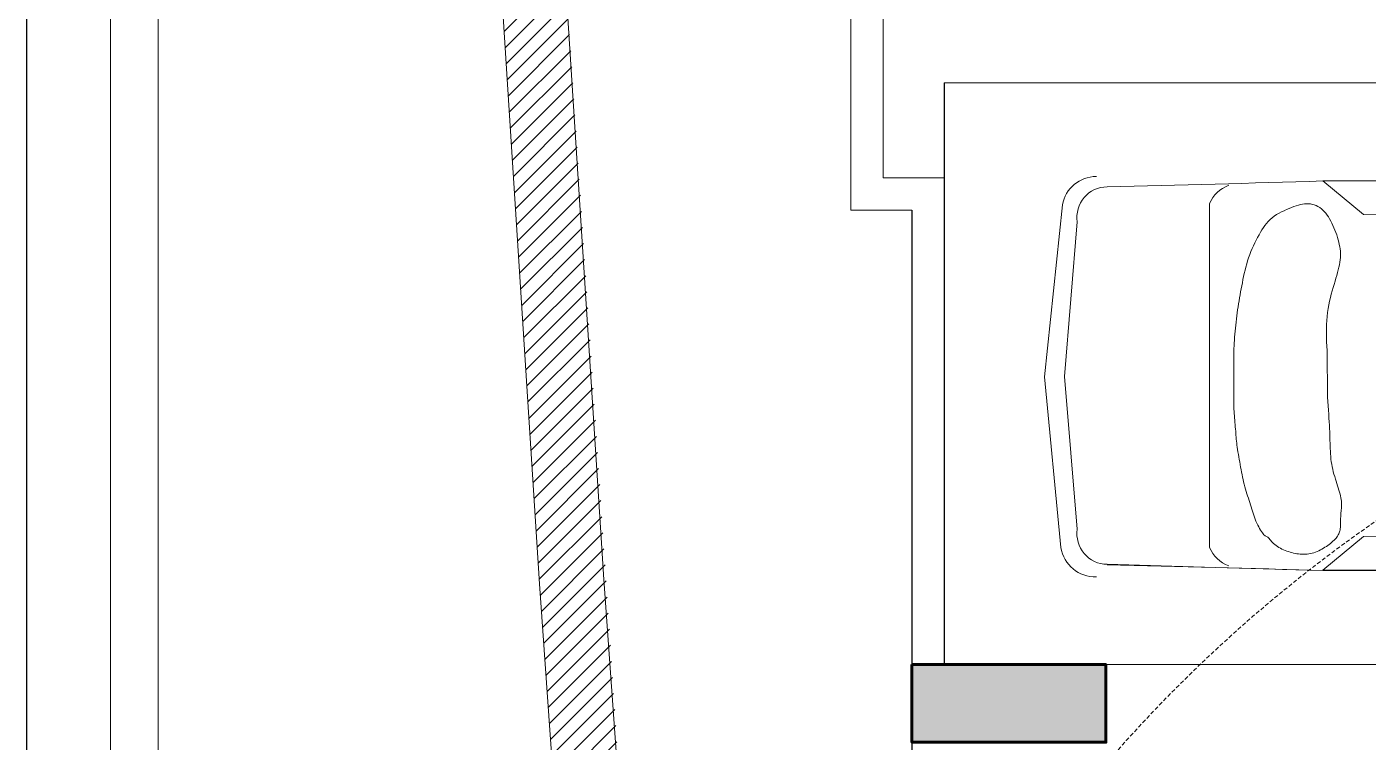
# Model space of a CAD drawing. Header units: inches. Extents: x 109699 to 44449955, y -10987 to 15824140.
# Drawn here: x 190738.4 to 190945.8, y -3720 to -3609.3 of the extents above; entities that cross this region are included whole.
import ezdxf

# ---------------------------------------------------------------- set-up
doc = ezdxf.new("R2010")
doc.units = ezdxf.units.IN
doc.header["$LTSCALE"] = 5
doc.header["$MEASUREMENT"] = 0
doc.linetypes.add('DASHDOT', pattern=[1, 0.5, -0.25, 0, -0.25])
doc.linetypes.add('DASHED2', pattern=[0.375, 0.25, -0.125])
for name, color, linetype, lineweight in [('@NORMAL', 7, 'Continuous', 5), ('car-plan', 179, 'Continuous', 13), ('cloumn', 253, 'Continuous', 60), ('E-Con-Point', 5, 'DASHED2', 13), ('Ground foor outer wall', 7, 'Continuous', 25), ('ha', 252, 'Continuous', 5), ('HATCH2', 253, 'Continuous', 15), ('Low height wall', 7, 'Continuous', 9), ('SB', 1, 'DASHDOT', 20), ('WALL-1', 8, 'Continuous', 9)]:
    doc.layers.add(name, color=color, linetype=linetype, lineweight=lineweight)

# ---------------------------------------------------------------- blocks, each defined once
blk = doc.blocks.new('zxczxczxcz')
at = {"layer": '@NORMAL'}
for points in [[(177327.5446916085, -15450.10043627545), (175295.1813820154, -15450.10043627545), (175295.1813820154, -14276.83252409846), (177327.5446916085, -14276.83252409846)], [(177319.9075666944, -15442.46331136129), (175302.8185069296, -15442.46331136129), (175302.8185069296, -14284.46964901264), (177319.9075666944, -14284.46964901264)]]:
    blk.add_lwpolyline(points, close=True, dxfattribs=at)
at = {"layer": 'WALL-1', "lineweight": 30}
blk.add_lwpolyline([(177340.9096602083, -15463.46540487523), (175281.8164134157, -15463.46540487523), (175281.8164134157, -14263.46755549865), (177340.9096602083, -14263.46755549865)], close=True, dxfattribs=at)
blk = doc.blocks.new('gs')
at = {"layer": 'car-plan'}
for p, q in [((26267.590474709, 9819.376646062476), (26273.88895731447, 9814.16245217622)), ((26294.14201680706, 9819.603446928479), (26294.06655255058, 9814.042228147591)), ((26294.91421058483, 9819.60769889965), (26294.83864122938, 9814.03873501681)), ((26311.78943026054, 9813.962045221306), (26324.328722481, 9819.547027678884)), ((26337.65923929898, 9819.376646062476), (26314.66183826685, 9813.610017585495)), ((26224.52549990334, 9789.080123154796), (26227.30703482688, 9815.693857425773)), ((26262.36793384382, 9815.109017661976), (26262.74604937236, 9815.25903288168)), ((26262.74604937236, 9815.25903288168), (26263.10998032505, 9815.396591025055)), ((26263.10998032505, 9815.396591025055), (26263.46024706632, 9815.520047884522)), ((26263.46024706632, 9815.520047884522), (26263.79853635409, 9815.627305613903)), ((26263.79853635409, 9815.627305613903), (26264.12653494623, 9815.716266367002)), ((26264.12653494623, 9815.716266367002), (26264.44592960068, 9815.78483229762)), ((26264.44592960068, 9815.78483229762), (26264.75840707531, 9815.83090555959)), ((26264.75840707531, 9815.83090555959), (26265.06565412803, 9815.852388306696)), ((26265.06565412803, 9815.852388306696), (26265.36935751676, 9815.847182692756)), ((26265.36935751676, 9815.847182692756), (26265.67066612645, 9815.813687615911)), ((26265.67066612645, 9815.813687615911), (26265.9685773504, 9815.752288951713)), ((26265.9685773504, 9815.752288951713), (26266.26155070901, 9815.66386932)), ((26266.26155070901, 9815.66386932), (26266.54804572262, 9815.549311340648)), ((26266.54804572262, 9815.549311340648), (26266.82652191161, 9815.409497633518)), ((26266.82652191161, 9815.409497633518), (26267.09543879637, 9815.24531081847)), ((26267.09543879637, 9815.24531081847), (26267.35325589727, 9815.057633515382)), ((26377.73098201799, 9816.365593759743), (26375.25215466297, 9816.365593759743)), ((26380.18697026602, 9807.669296838212), (26380.18465004231, 9816.241937109808)), ((26258.87149793419, 9812.814441102208), (26259.138802371, 9813.116669562136)), ((26259.138802371, 9813.116669562136), (26259.42630299871, 9813.402006525008)), ((26259.42630299871, 9813.402006525008), (26259.73747264892, 9813.67040007811)), ((26259.73747264892, 9813.67040007811), (26260.07432008078, 9813.921910958466)), ((26260.07432008078, 9813.921910958466), (26260.4329977638, 9814.157050501934)), ((26260.4329977638, 9814.157050501934), (26260.80819409504, 9814.376442694127)), ((26260.80819409504, 9814.376442694127), (26261.19459747159, 9814.580711520633)), ((26261.19459747159, 9814.580711520633), (26261.58689629052, 9814.77048096704)), ((26261.58689629052, 9814.77048096704), (26261.97977894891, 9814.94637501896)), ((26261.97977894891, 9814.94637501896), (26262.36793384382, 9815.109017661976)), ((26267.35325589727, 9815.057633515382), (26267.59843273467, 9814.847348344098)), ((26267.59843273467, 9814.847348344098), (26267.82986393782, 9814.615407591322)), ((26267.82986393782, 9814.615407591322), (26268.04818457142, 9814.363042210942)), ((26268.04818457142, 9814.363042210942), (26268.25446480906, 9814.091552823716)), ((26268.25446480906, 9814.091552823716), (26268.44977482432, 9813.802240050354)), ((26268.44977482432, 9813.802240050354), (26268.63518479076, 9813.496404511607)), ((26268.63518479076, 9813.496404511607), (26268.81176488199, 9813.175346828197)), ((26268.81176488199, 9813.175346828197), (26268.98058527157, 9812.840367620869)), ((26273.88895731447, 9814.16245217622), (26311.78943026054, 9813.962045221306)), ((26373.62707116106, 9814.740510257827), (26373.62707116106, 9813.01814853336)), ((26227.61478555486, 9789.127244590316), (26229.61774362937, 9813.03297502928)), ((26257.49820122335, 9810.649497231541), (26257.71636950823, 9811.051743291639)), ((26257.71636950823, 9811.051743291639), (26257.9347854643, 9811.437650546177)), ((26257.9347854643, 9811.437650546177), (26258.15603345334, 9811.806925867219)), ((26258.15603345334, 9811.806925867219), (26258.38358630695, 9812.159517342043)), ((26258.38358630695, 9812.159517342043), (26258.6209168567, 9812.495373057944)), ((26258.6209168567, 9812.495373057944), (26258.87149793419, 9812.814441102208)), ((26268.98058527157, 9812.840367620869), (26269.14271613306, 9812.492767510324)), ((26269.14271613306, 9812.492767510324), (26269.29884687894, 9812.134103389995)), ((26269.29884687894, 9812.134103389995), (26269.44814387705, 9811.766957244035)), ((26269.44814387705, 9811.766957244035), (26269.58939273414, 9811.39416732928)), ((26269.58939273414, 9811.39416732928), (26269.72137905691, 9811.018571902547)), ((26375.25215466297, 9811.393065031436), (26377.7274664799, 9811.393065031436)), ((26256.65627984365, 9808.904696866965), (26256.85843145002, 9809.358270968369)), ((26256.85843145002, 9809.358270968369), (26257.06737420695, 9809.801261865723)), ((26257.06737420695, 9809.801261865723), (26257.28125012715, 9810.232170354844)), ((26257.28125012715, 9810.232170354844), (26257.49820122335, 9810.649497231541)), ((26269.72137905691, 9811.018571902547), (26269.84288845211, 9810.643009220687)), ((26269.84288845211, 9810.643009220687), (26269.95270652647, 9810.270317540519)), ((26269.95270652647, 9810.270317540519), (26270.04961888671, 9809.903335118877)), ((26270.04961888671, 9809.903335118877), (26270.13241113958, 9809.544900212612)), ((26270.13241113958, 9809.544900212612), (26270.20001149346, 9809.196818503813)), ((26270.20001149346, 9809.196818503813), (26270.2519185636, 9808.856765375742)), ((26255.80809739791, 9806.53029162778), (26255.95220451632, 9807.01452015237)), ((26255.95220451632, 9807.01452015237), (26256.10915180092, 9807.495467380344)), ((26256.10915180092, 9807.495467380344), (26256.27978203181, 9807.971795868769)), ((26256.27978203181, 9807.971795868769), (26256.46277737516, 9808.442038765708)), ((26256.46277737516, 9808.442038765708), (26256.65627984365, 9808.904696866965)), ((26270.26349724896, 9807.159426744205), (26270.21371017123, 9806.7970440793)), ((26270.2519185636, 9808.856765375742), (26270.28777356686, 9808.521383636893)), ((26270.29543834428, 9807.509694840941), (26270.26349724896, 9807.159426744205)), ((26270.28777356686, 9808.521383636893), (26270.30721772012, 9808.187316095798)), ((26270.3098922403, 9807.851205560975), (26270.29543834428, 9807.509694840941)), ((26270.30721772012, 9808.187316095798), (26270.3098922403, 9807.851205560975)), ((26379.69429995946, 9807.667595831059), (26352.36820994497, 9803.896422599413)), ((26255.33241191524, 9804.58666637665), (26255.43898770437, 9805.07096918099)), ((26255.43898770437, 9805.07096918099), (26255.55287192548, 9805.557211051411)), ((26255.55287192548, 9805.557211051411), (26255.67544751214, 9806.04408689723)), ((26255.67544751214, 9806.04408689723), (26255.80809739791, 9806.53029162778)), ((26269.85283337062, 9805.198036903312), (26269.73122099039, 9804.761717161222)), ((26269.96377097664, 9805.620010992978), (26269.85283337062, 9805.198036903312)), ((26270.06215131065, 9806.027357903396), (26269.96377097664, 9805.620010992978)), ((26270.14609187478, 9806.419796107773), (26270.06215131065, 9806.027357903396)), ((26270.21371017123, 9806.7970440793), (26270.14609187478, 9806.419796107773)), ((26381.58925869425, 9772.485619494757), (26381.57126414745, 9806.063300170543)), ((26254.95333216563, 9802.691536565711), (26255.0429305241, 9803.15801688336)), ((26255.0429305241, 9803.15801688336), (26255.13565389879, 9803.629098328907)), ((26255.13565389879, 9803.629098328907), (26255.23176162457, 9804.105607729063)), ((26255.23176162457, 9804.105607729063), (26255.33241191524, 9804.58666637665)), ((26269.17583849217, 9802.878493705022), (26269.03024336469, 9802.37383910521)), ((26269.32116018284, 9803.369499288434), (26269.17583849217, 9802.878493705022)), ((26269.46350189867, 9803.847166826978), (26269.32116018284, 9803.369499288434)), ((26269.6008163338, 9804.31133329351), (26269.46350189867, 9803.847166826978)), ((26269.73122099039, 9804.761717161222), (26269.6008163338, 9804.31133329351)), ((26352.36820994497, 9803.896422599413), (26352.36820994497, 9774.644926875379)), ((26254.55100408784, 9800.38428953824), (26254.62549659183, 9800.846562369683)), ((26254.62549659183, 9800.846562369683), (26254.70294103651, 9801.307170277942)), ((26254.70294103651, 9801.307170277942), (26254.78337203695, 9801.767366473214)), ((26254.78337203695, 9801.767366473214), (26254.86682420828, 9802.228404165733)), ((26254.86682420828, 9802.228404165733), (26254.95333216563, 9802.691536565711)), ((26268.62053082191, 9800.773686495493), (26268.50255540773, 9800.210141118187)), ((26268.74971818349, 9801.321864971636), (26268.62053082191, 9800.773686495493)), ((26268.88724614643, 9801.855106017814), (26268.74971818349, 9801.321864971636)), ((26269.03024336469, 9802.37383910521), (26268.88724614643, 9801.855106017814)), ((26254.28245547427, 9798.503532046125), (26254.34506815704, 9798.977926371474)), ((26254.34506815704, 9798.977926371474), (26254.41075845246, 9799.450108386038)), ((26254.41075845246, 9799.450108386038), (26254.47942890941, 9799.919098573395)), ((26254.47942890941, 9799.919098573395), (26254.55100408784, 9800.38428953824)), ((26268.31172580585, 9799.035231775313), (26268.24389664528, 9798.423359872759)), ((26268.39866328702, 9799.630799368519), (26268.31172580585, 9799.035231775313)), ((26268.50255540773, 9800.210141118187), (26268.39866328702, 9799.630799368519)), ((26254.01896703812, 9796.132658832), (26254.06472989134, 9796.60342196509)), ((26254.06472989134, 9796.60342196509), (26254.11405761265, 9797.076870369463)), ((26254.11405761265, 9797.076870369463), (26254.16685275098, 9797.552024528704)), ((26254.16685275098, 9797.552024528704), (26254.22301785521, 9798.027904926399)), ((26254.22301785521, 9798.027904926399), (26254.28245547427, 9798.503532046125)), ((26268.14501863973, 9796.50457788883), (26268.14214698412, 9795.842850339483)), ((26268.16197770595, 9797.156356368316), (26268.14501863973, 9796.50457788883)), ((26268.19445882656, 9797.796509216685), (26268.16197770595, 9797.156356368316)), ((26268.24389664528, 9798.423359872759), (26268.19445882656, 9797.796509216685)), ((26253.87491543098, 9794.305146772953), (26253.90463371015, 9794.75011420378)), ((26253.90463371015, 9794.75011420378), (26253.93870100322, 9795.20424362435)), ((26253.93870100322, 9795.20424362435), (26253.97688841195, 9795.665702633982)), ((26253.97688841195, 9795.665702633982), (26254.01896703812, 9796.132658832)), ((26268.14214698412, 9795.842850339483), (26268.15192809541, 9795.172850281473)), ((26268.15192809541, 9795.172850281473), (26268.17292732987, 9794.496254276011)), ((26268.17292732987, 9794.496254276011), (26268.20371004374, 9793.81473888432)), ((26253.79946499341, 9785.75965380411), (26253.804110418, 9792.653544960907)), ((26253.804110418, 9792.653544960907), (26253.81414365923, 9793.04354042586)), ((26253.81414365923, 9793.04354042586), (26253.82944150729, 9793.450027483319)), ((26253.82944150729, 9793.450027483319), (26253.84977506395, 9793.87117373258)), ((26253.84977506395, 9793.87117373258), (26253.87491543098, 9794.305146772953)), ((26268.20371004374, 9793.81473888432), (26268.24273011173, 9793.130475843325)), ((26268.24273011173, 9793.130475843325), (26268.28799548214, 9785.926231999845)), ((26227.08988106418, 9762.67848546226), (26224.52549990334, 9789.080123154796)), ((26229.61774362937, 9765.508374445504), (26227.61478555486, 9789.127244590316)), ((26253.79990784147, 9785.402300082023), (26253.79946499341, 9785.75965380411)), ((26253.80503372973, 9785.056926050209), (26253.79990784147, 9785.402300082023)), ((26253.81443742578, 9784.720359557221), (26253.80503372973, 9785.056926050209)), ((26253.82771369719, 9784.38942845157), (26253.81443742578, 9784.720359557221)), ((26253.84445731151, 9784.060960581839), (26253.82771369719, 9784.38942845157)), ((26253.86426303632, 9783.731783796546), (26253.84445731151, 9784.060960581839)), ((26268.28799548214, 9785.926231999845), (26268.33740262176, 9785.249426155402)), ((26268.33740262176, 9785.249426155402), (26268.38884799734, 9784.583320332516)), ((26268.38884799734, 9784.583320332516), (26268.44022807565, 9783.932562146736)), ((26253.88672563918, 9783.398725944244), (26253.86426303632, 9783.731783796546)), ((26253.91142040242, 9783.059519277347), (26253.88672563918, 9783.398725944244)), ((26253.93784466729, 9782.71551366373), (26253.91142040242, 9783.059519277347)), ((26253.96547628981, 9782.368963375135), (26253.93784466729, 9782.71551366373)), ((26253.99379312599, 9782.02212268331), (26253.96547628981, 9782.368963375135)), ((26254.02227303183, 9781.67724586001), (26253.99379312599, 9782.02212268331)), ((26268.44022807565, 9783.932562146736), (26268.48943932343, 9783.301799213565)), ((26268.48943932343, 9783.301799213565), (26268.53437820745, 9782.695679148557)), ((26268.53437820745, 9782.695679148557), (26268.57294119446, 9782.11884956721)), ((26268.57294119446, 9782.11884956721), (26268.60362200481, 9781.574528605095)), ((26254.05039386338, 9781.336587176957), (26254.02227303183, 9781.67724586001)), ((26254.0776334766, 9781.002400905913), (26254.05039386338, 9781.336587176957)), ((26254.10346972753, 9780.676941318612), (26254.0776334766, 9781.002400905913)), ((26254.12766676523, 9780.361516260156), (26254.10346972753, 9780.676941318612)), ((26254.15113391087, 9780.053647869128), (26254.12766676523, 9780.361516260156)), ((26254.1750667787, 9779.74991185742), (26254.15113391087, 9780.053647869128)), ((26268.60362200481, 9781.574528605095), (26268.62730337316, 9781.060216477803)), ((26268.62730337316, 9781.060216477803), (26268.6454652877, 9780.571983920992)), ((26268.6454652877, 9780.571983920992), (26268.65958773669, 9780.105901670271)), ((26268.65958773669, 9780.105901670271), (26268.67115070837, 9779.658040461283)), ((26254.20066098293, 9779.446883936966), (26254.1750667787, 9779.74991185742)), ((26254.22911213782, 9779.141139819687), (26254.20066098293, 9779.446883936966)), ((26254.26161585757, 9778.829255217497), (26254.22911213782, 9779.141139819687)), ((26254.29936775644, 9778.50780584231), (26254.26161585757, 9778.829255217497)), ((26254.34356344864, 9778.173367406067), (26254.29936775644, 9778.50780584231)), ((26254.39500825334, 9777.82349869854), (26254.34356344864, 9778.173367406067)), ((26268.67115070837, 9779.658040461283), (26268.68163419093, 9779.224471029665)), ((26268.68163419093, 9779.224471029665), (26268.69251817264, 9778.80126411104)), ((26268.69251817264, 9778.80126411104), (26268.70528264171, 9778.38449044105)), ((26268.70528264171, 9778.38449044105), (26268.72135331207, 9777.97089980817)), ((26268.72135331207, 9777.97089980817), (26268.74193880048, 9777.559958212289)), ((26254.45294630936, 9777.459690821008), (26254.39500825334, 9777.82349869854)), ((26254.51623146048, 9777.084417952625), (26254.45294630936, 9777.459690821008)), ((26254.58371755044, 9776.700154272534), (26254.51623146048, 9777.084417952625)), ((26254.65425842302, 9776.309373959877), (26254.58371755044, 9776.700154272534)), ((26254.72670792196, 9775.914551193797), (26254.65425842302, 9776.309373959877)), ((26254.79991989103, 9775.51816015345), (26254.72670792196, 9775.914551193797)), ((26268.74193880048, 9777.559958212289), (26268.76819344939, 9777.151810706171)), ((26268.76819344939, 9777.151810706171), (26268.80127160126, 9776.746602342559)), ((26268.80127160126, 9776.746602342559), (26268.84232759857, 9776.3444781742)), ((26268.84232759857, 9776.3444781742), (26268.89251578374, 9775.94558325383)), ((26268.89251578374, 9775.94558325383), (26268.95299049925, 9775.550062634204)), ((26254.87274817396, 9775.122675017978), (26254.79991989103, 9775.51816015345)), ((26254.94444058683, 9774.730161688422), (26254.87274817396, 9775.122675017978)), ((26255.01582083471, 9774.341052953423), (26254.94444058683, 9774.730161688422)), ((26255.08810659499, 9773.955373323515), (26255.01582083471, 9774.341052953423)), ((26255.16251554506, 9773.573147309231), (26255.08810659499, 9773.955373323515)), ((26268.95299049925, 9775.550062634204), (26269.02490608755, 9775.158061368078)), ((26269.02490608755, 9775.158061368078), (26269.10885654217, 9774.769824894625)), ((26269.10885654217, 9774.769824894625), (26269.2031944609, 9774.386000198734)), ((26269.2031944609, 9774.386000198734), (26269.30571209262, 9774.007334651746)), ((26269.30571209262, 9774.007334651746), (26269.41420168619, 9773.634575625001)), ((26352.36820994497, 9774.644926875379), (26379.71282186758, 9770.878943342766)), ((26255.2402653623, 9773.194399421118), (26255.16251554506, 9773.573147309231)), ((26255.32257372406, 9772.819154169709), (26255.2402653623, 9773.194399421118)), ((26255.41065830775, 9772.44743606553), (26255.32257372406, 9772.819154169709)), ((26255.50573679076, 9772.07926961912), (26255.41065830775, 9772.44743606553)), ((26255.60851887209, 9771.714699570242), (26255.50573679076, 9772.07926961912)), ((26255.71768233746, 9771.353851575477), (26255.60851887209, 9771.714699570242)), ((26269.41420168619, 9773.634575625001), (26269.52645549049, 9773.268470489827)), ((26269.52645549049, 9773.268470489827), (26269.64026575437, 9772.909766617537)), ((26269.64026575437, 9772.909766617537), (26269.75342472669, 9772.559211379492)), ((26269.75342472669, 9772.559211379492), (26269.86372465636, 9772.217552146998)), ((26269.86372465636, 9772.217552146998), (26269.96911184017, 9771.885448029418)), ((26269.96911184017, 9771.885448029418), (26270.0681487668, 9771.56320508814)), ((26255.83139699421, 9770.99687152062), (26255.71768233746, 9771.353851575477)), ((26255.94783264969, 9770.643905291487), (26255.83139699421, 9770.99687152062)), ((26256.06515911125, 9770.295098773859), (26255.94783264969, 9770.643905291487)), ((26256.18154618624, 9769.950597853567), (26256.06515911125, 9770.295098773859)), ((26256.29516368202, 9769.6105484164), (26256.18154618624, 9769.950597853567)), ((26256.40418140592, 9769.275096348167), (26256.29516368202, 9769.6105484164)), ((26270.0681487668, 9771.56320508814), (26270.15955197293, 9771.251041122581)), ((26270.15955197293, 9771.251041122581), (26270.24203799518, 9770.949173932153)), ((26270.24203799518, 9770.949173932153), (26270.3143233702, 9770.65782131628)), ((26270.3143233702, 9770.65782131628), (26270.37512463464, 9770.377201074363)), ((26270.37512463464, 9770.377201074363), (26270.42315832511, 9770.107531005815)), ((26270.42315832511, 9770.107531005815), (26270.45714097829, 9769.849028910052)), ((26270.45714097829, 9769.849028910052), (26270.47640409715, 9769.601620422407)), ((26270.47640409715, 9769.601620422407), (26270.48273904991, 9769.36406252192)), ((26380.19927123145, 9762.22033773012), (26380.19692849919, 9770.876141479734)), ((26256.50745066922, 9768.944320041213), (26256.40418140592, 9769.275096348167)), ((26256.60654879877, 9768.61802791414), (26256.50745066922, 9768.944320041213)), ((26256.70373462538, 9768.295960892094), (26256.60654879877, 9768.61802791414)), ((26256.80126697983, 9767.977859900217), (26256.70373462538, 9768.295960892094)), ((26256.90140469291, 9767.663465863661), (26256.80126697983, 9767.977859900217)), ((26257.00640659541, 9767.352519707565), (26256.90140469291, 9767.663465863661)), ((26270.35301540392, 9767.638714248991), (26270.34237699793, 9767.43192880429)), ((26270.36675849475, 9767.84860761452), (26270.35301540392, 9767.638714248991)), ((26270.38401201605, 9768.059607086398), (26270.36675849475, 9767.84860761452)), ((26270.40471303333, 9768.270300350006), (26270.38401201605, 9768.059607086398)), ((26270.4269238921, 9768.481633090472), (26270.40471303333, 9768.270300350006)), ((26270.44823825771, 9768.695140492855), (26270.4269238921, 9768.481633090472)), ((26270.46624979562, 9768.912357742185), (26270.44823825771, 9768.695140492855)), ((26270.47855217122, 9769.13482002353), (26270.46624979562, 9768.912357742185)), ((26270.48273904991, 9769.36406252192), (26270.47855217122, 9769.13482002353)), ((26257.11853151809, 9767.044762357094), (26257.00640659541, 9767.352519707565)), ((26257.24003829177, 9766.739934737372), (26257.11853151809, 9767.044762357094)), ((26257.37229714659, 9766.438551697975), (26257.24003829177, 9766.739934737372)), ((26257.51312391015, 9766.144223786105), (26257.37229714659, 9766.438551697975)), ((26257.65944580939, 9765.86133547339), (26257.51312391015, 9766.144223786105)), ((26257.8081900713, 9765.594271231457), (26257.65944580939, 9765.86133547339)), ((26257.95628392285, 9765.347415531913), (26257.8081900713, 9765.594271231457)), ((26270.26380640196, 9765.510398494152), (26270.2377418855, 9765.377042474538)), ((26270.28361025677, 9765.63554796073), (26270.26380640196, 9765.510398494152)), ((26270.29811187231, 9765.754804387878), (26270.28361025677, 9765.63554796073)), ((26270.30816445577, 9765.871169468053), (26270.29811187231, 9765.754804387878)), ((26270.31462121438, 9765.987644893765), (26270.30816445577, 9765.871169468053)), ((26270.31833535536, 9766.107232357477), (26270.31462121438, 9765.987644893765)), ((26270.32016008593, 9766.232933551692), (26270.31833535536, 9766.107232357477)), ((26270.32094861331, 9766.367750168865), (26270.32016008593, 9766.232933551692)), ((26270.32155414473, 9766.514683901507), (26270.32094861331, 9766.367750168865)), ((26270.32275531047, 9766.675902524243), (26270.32155414473, 9766.514683901507)), ((26270.32503243304, 9766.85023814041), (26270.32275531047, 9766.675902524243)), ((26270.32879125809, 9767.035688935488), (26270.32503243304, 9766.85023814041)), ((26270.33443753119, 9767.230253094953), (26270.32879125809, 9767.035688935488)), ((26270.34237699793, 9767.43192880429), (26270.33443753119, 9767.230253094953)), ((26373.62707116106, 9763.727032039766), (26373.62707116106, 9765.449393764233)), ((26375.25215466297, 9767.07447726615), (26377.7274664799, 9767.07447726615)), ((26258.10065459096, 9765.12515284639), (26257.95628392285, 9765.347415531913)), ((26258.23822930263, 9764.931867646512), (26258.10065459096, 9765.12515284639)), ((26258.3659352848, 9764.771944403896), (26258.23822930263, 9764.931867646512)), ((26258.48166504197, 9764.647705978467), (26258.3659352848, 9764.771944403896)), ((26258.58717218865, 9764.553228783348), (26258.48166504197, 9764.647705978467)), ((26258.68517561686, 9764.480527619962), (26258.58717218865, 9764.553228783348)), ((26258.77839421867, 9764.421617289714), (26258.68517561686, 9764.480527619962)), ((26258.86954688608, 9764.36851259404), (26258.77839421867, 9764.421617289714)), ((26258.96135251116, 9764.313228334344), (26258.86954688608, 9764.36851259404)), ((26259.05652998593, 9764.247779312049), (26258.96135251116, 9764.313228334344)), ((26259.15779820242, 9764.16418032859), (26259.05652998593, 9764.247779312049)), ((26259.26755938609, 9764.056561458594), (26259.15779820242, 9764.16418032859)), ((26259.38694909599, 9763.927513869654), (26259.26755938609, 9764.056561458594)), ((26259.51678622459, 9763.781744002583), (26259.38694909599, 9763.927513869654)), ((26259.65788966438, 9763.623958298209), (26259.51678622459, 9763.781744002583)), ((26259.8110783078, 9763.458863197324), (26259.65788966438, 9763.623958298209)), ((26259.97717104734, 9763.291165140763), (26259.8110783078, 9763.458863197324)), ((26267.57536844691, 9759.152197705094), (26273.88895731447, 9764.378897298571)), ((26268.7713719396, 9763.316236449304), (26268.56679472032, 9763.158669621)), ((26268.96702089714, 9763.475572634503), (26268.7713719396, 9763.316236449304)), ((26269.15222439833, 9763.636404002944), (26268.96702089714, 9763.475572634503)), ((26269.32546524856, 9763.798456380988), (26269.15222439833, 9763.636404002944)), ((26269.48522625322, 9763.961455594988), (26269.32546524856, 9763.798456380988)), ((26269.62999021767, 9764.1251274713), (26269.48522625322, 9763.961455594988)), ((26269.75823994729, 9764.289197836275), (26269.62999021767, 9764.1251274713)), ((26269.86895852957, 9764.453250315062), (26269.75823994729, 9764.289197836275)), ((26269.96313018027, 9764.61629972799), (26269.86895852957, 9764.453250315062)), ((26270.04223939727, 9764.777218694202), (26269.96313018027, 9764.61629972799)), ((26270.10777067843, 9764.934879832843), (26270.04223939727, 9764.777218694202)), ((26270.1612085216, 9765.08815576302), (26270.10777067843, 9764.934879832843)), ((26270.20403742467, 9765.23591910387), (26270.1612085216, 9765.08815576302)), ((26270.2377418855, 9765.377042474538), (26270.20403742467, 9765.23591910387)), ((26273.88895731447, 9764.378897298571), (26311.78943026054, 9764.579304253486)), ((26294.14201680706, 9758.93790254632), (26294.06655255058, 9764.4991213272)), ((26294.91421058483, 9758.933650575142), (26294.83864122938, 9764.50261445799)), ((26311.78943026054, 9764.579304253486), (26324.328722481, 9758.994321795908)), ((26337.58637993684, 9759.152197705094), (26314.69630588999, 9764.857524712097)), ((26260.15698677547, 9763.125570569318), (26259.97717104734, 9763.291165140763)), ((26260.35134438468, 9762.966785923825), (26260.15698677547, 9763.125570569318)), ((26260.56058352352, 9762.818614673204), (26260.35134438468, 9762.966785923825)), ((26260.78312686515, 9762.681248398876), (26260.56058352352, 9762.818614673204)), ((26261.0169178388, 9762.553975710354), (26260.78312686515, 9762.681248398876)), ((26261.25989987374, 9762.436085217181), (26261.0169178388, 9762.553975710354)), ((26261.51001639919, 9762.326865528892), (26261.25989987374, 9762.436085217181)), ((26261.76521084442, 9762.225605255007), (26261.51001639919, 9762.326865528892)), ((26262.02342663868, 9762.131593005055), (26261.76521084442, 9762.225605255007)), ((26262.28260721121, 9762.04411738857), (26262.02342663868, 9762.131593005055)), ((26262.54110692466, 9761.962729072293), (26262.28260721121, 9762.04411738857)), ((26262.79892387535, 9761.88802695187), (26262.54110692466, 9761.962729072293)), ((26263.05646709299, 9761.820871980148), (26262.79892387535, 9761.88802695187)), ((26263.31414560726, 9761.762125109977), (26263.05646709299, 9761.820871980148)), ((26263.57236844789, 9761.712647294211), (26263.31414560726, 9761.762125109977)), ((26263.83154464458, 9761.673299485716), (26263.57236844789, 9761.712647294211)), ((26264.09208322703, 9761.64494263733), (26263.83154464458, 9761.673299485716)), ((26264.35439322496, 9761.628437701918), (26264.09208322703, 9761.64494263733)), ((26264.61868337715, 9761.624509632195), (26264.35439322496, 9761.628437701918)), ((26264.88436125871, 9761.6333393803), (26264.61868337715, 9761.624509632195)), ((26265.15063415379, 9761.654971898279), (26264.88436125871, 9761.6333393803)), ((26265.41670934659, 9761.68945213814), (26265.15063415379, 9761.654971898279)), ((26265.68179412128, 9761.736825051907), (26265.41670934659, 9761.68945213814)), ((26265.94509576204, 9761.797135591594), (26265.68179412128, 9761.736825051907)), ((26266.20582155303, 9761.870428709226), (26265.94509576204, 9761.797135591594)), ((26266.46317877845, 9761.956749356825), (26266.20582155303, 9761.870428709226)), ((26266.71647074611, 9762.055910936542), (26266.46317877845, 9761.956749356825)), ((26266.96538485847, 9762.166800651008), (26266.71647074611, 9762.055910936542)), ((26267.20970454167, 9762.288074153017), (26266.96538485847, 9762.166800651008)), ((26267.4492132218, 9762.418387095342), (26267.20970454167, 9762.288074153017)), ((26267.68369432497, 9762.556395130749), (26267.4492132218, 9762.418387095342)), ((26267.91293127731, 9762.700753912017), (26267.68369432497, 9762.556395130749)), ((26268.13670750492, 9762.85011909192), (26267.91293127731, 9762.700753912017)), ((26268.35480643393, 9763.003146323237), (26268.13670750492, 9762.85011909192)), ((26268.56679472032, 9763.158669621), (26268.35480643393, 9763.003146323237)), ((26377.73098201799, 9762.10194853785), (26375.25215466297, 9762.10194853785))]:
    blk.add_line(p, q, dxfattribs=at)
for points in [[(26337.65923929898, 9819.376646062476), (26267.590474709, 9819.376646062476)], [(26377.73360344047, 9807.442958568732), (26377.73360344047, 9818.522199703439)], [(26250.06716188465, 9815.86010751022), (26250.06716188465, 9762.68124196458)], [(26334.15938865389, 9815.479004345005), (26334.15938865389, 9762.68124196458)], [(26335.61122569034, 9815.479004345005), (26335.61122569034, 9762.68124196458)], [(26377.73360344047, 9760.019179013354), (26377.73360344047, 9771.105263256497)], [(26234.22935055212, 9760.077500716143), (26250.91090522017, 9759.588167659407), (26267.59047469137, 9759.095491917964), (26294.14201680706, 9758.93790254632), (26324.328722481, 9758.994321795908), (26337.58637994796, 9759.152197705254), (26357.66167304519, 9759.152197705167), (26377.73360344047, 9760.019179013354)], [(26337.58637993682, 9759.152197705094), (26267.57536844691, 9759.152197705094)]]:
    blk.add_lwpolyline(points, dxfattribs=at)
for centre, radius, start, end in [((26232.58033441348, 9814.699836216627), 5.366168716528898, 90.17071126511199, 169.3249604223354), ((26145.98211977325, 13653.84516491705), 3836.396409923897, 271.3180702240197, 271.816499684251), ((26300.30123172227, 7127.059281883747), 2692.576537480112, 88.35207661789485, 89.20502729859045), ((26234.24530743608, 9813.776897435135), 4.686978486308598, 90.19506466146757, 189.1326723997191), ((26254.83228203049, 9813.845923146575), 5.173326652646979, 110.4257760694787, 157.0865450819493), ((26331.72397127615, 9815.375278409643), 2.437625252878131, 2.438788846048848, 104.076751119706), ((26333.1758083126, 9815.375278409643), 2.437625252878131, 2.438788846048848, 104.076751119706), ((26377.72202201361, 9816.053371625923), 2.469836786005191, 355.65237317666, 89.73133070294816), ((26375.25215466297, 9814.740510257827), 1.625083501918754, 90, 180), ((26224.89321961392, 9789.170293268122), 93.03604150846057, 344.8512227578155, 15.22979254550061), ((26375.25215466297, 9813.01814853336), 1.625083501918754, 180, 270), ((26379.94618105167, 9806.062151249767), 1.625083501918756, 0.04050765170524585, 98.91655176702061), ((26379.96417559848, 9772.484470573982), 1.625083501918756, 261.1022684412856, 0.04050765170524585), ((26234.24530743608, 9764.764452039657), 4.686978486308598, 170.8673276002809, 269.8049353385325), ((26375.25215466297, 9765.449393764233), 1.625083501918754, 90, 180), ((26375.25215466297, 9763.727032039766), 1.625083501918754, 180, 270), ((26232.39316451568, 9763.497601648873), 5.366168716522381, 188.7802109356631, 271.814564360968), ((26254.83228203049, 9764.695426328217), 5.173326652646979, 202.9134549180507, 249.5742239305213), ((26331.76091789205, 9763.116391224132), 2.437625252878131, 256.004264183752, 349.7168068240507), ((26333.21275492851, 9763.116391224132), 2.437625252878131, 256.004264183752, 349.7168068240507), ((26377.76292742233, 9762.461220138386), 2.447559765165786, 273.848297612542, 5.518720994760388), ((26145.98211977326, 5924.626973062776), 3836.396409923951, 88.183500315749, 88.68192977598025), ((26301.78255013919, 12347.18448341618), 2588.279935808936, 270.7926011942282, 271.6815412861116)]:
    blk.add_arc(centre, radius, start, end, dxfattribs=at)
blk = doc.blocks.new('coloumn-01')
at = {"layer": 'ha'}
h = blk.add_hatch(dxfattribs=at)
h.set_pattern_fill('AR-CONC', color=256, scale=0.5)
h.set_pattern_definition([(49.99999999999999, (0, 0), (3.586300913003767, -0.3137606749129755), [0.375, -4.125]), (355, (0, 0), (-0.693756668065, 3.760960668500059), [0.3, -3.3]), (100.45144446, (0.298858405, -0.02614672), (2.89254423363556, 3.447199954843147), [0.3187009599999999, -3.505710559999999]), (46.18420000000001, (0, 1), (5.336206653357862, -0.8275964039653827), [0.5625, -6.1875]), (96.63563549, (0.444683725, 0.931033465), (4.673309728371142, 4.870593003872752), [0.47805171, -5.258568799999999]), (351.1841639899999, (0, 1), (4.673309725273866, 4.870593001349951), [0.45, -4.950000005]), (21, (0.5, 0.75), (2.984535260592308, -2.013094453326694), [0.375, -4.125]), (326.0000000000001, (0.5, 0.75), (1.216576659607909, 3.625750225234265), [0.3, -3.3]), (71.45144474, (0.74871127, 0.58224213), (4.201111883649856, 1.612655764031769), [0.31870095, -3.50571056]), (37.50000000000001, (0, 0), (0.06079927658645334, 1.664469269156557), [0, -3.26, 0, -3.35, 0, -3.3125]), (7.499999999999999, (0, 0), (1.315347687210743, 1.972058559411801), [0, -1.91, 0, -3.185, 0, -1.2625]), (327.5, (-1.115, 0), (2.669112180862045, -0.1127743586718988), [0, -1.25, 0, -3.9, 0, -5.175]), (317.5, (-1.615, 0), (2.915930846711931, 0.5005249116615886), [0, -1.625, 0, -2.59, 0, -3.675])])
h.paths.add_polyline_path([(32128.44739975178, -2546319.049243456), (32092.44739975178, -2546319.049243456), (32092.44739975178, -2546331.049243456), (32128.44739975178, -2546331.049243456)])
h.paths.add_polyline_path([(32128.44739975189, -2546617.132962178), (32098.44739975189, -2546617.132962178), (32098.44739975189, -2546629.132962178), (32128.44739975189, -2546629.132962178)])
h.paths.add_polyline_path([(31978.51966727065, -2546605.132962178), (31966.51966727065, -2546605.132962178), (31966.51966727065, -2546635.132962178), (31978.51966727065, -2546635.132962178)])
h.paths.add_polyline_path([(31821.20333333506, -2546605.132962178), (31809.20333333506, -2546605.132962178), (31809.20333333506, -2546635.132962178), (31821.20333333506, -2546635.132962178)])
h.paths.add_polyline_path([(31689.20328743063, -2546611.133238418), (31677.20328743063, -2546611.133238418), (31677.20328743063, -2546635.133238418), (31689.20328743063, -2546635.133238418)])
h.paths.add_polyline_path([(31417.20347832461, -2546611.132962178), (31405.20347832461, -2546611.132962178), (31405.20347832461, -2546635.132962178), (31417.20347832461, -2546635.132962178)])
h.paths.add_polyline_path([(31435.20347912709, -2546415.348983645), (31405.20347912709, -2546415.348983645), (31405.20347912709, -2546427.348983645), (31435.20347912709, -2546427.348983645)])
h.paths.add_polyline_path([(31633.74647668525, -2546415.348983645), (31603.74647668525, -2546415.348983645), (31603.74647668525, -2546427.348983645), (31633.74647668525, -2546427.348983645)])
h.paths.add_polyline_path([(31821.20245073218, -2546319.049243455), (31809.20245073218, -2546319.049243455), (31809.20245073218, -2546349.049243455), (31821.20245073218, -2546349.049243455)])
h.paths.add_polyline_path([(31996.51966727068, -2546319.049243455), (31966.51966727068, -2546319.049243455), (31966.51966727068, -2546331.049243455), (31996.51966727068, -2546331.049243455)])
h.paths.add_polyline_path([(31581.74648750067, -2546291.049243452), (31541.74648750067, -2546291.049243452), (31541.74648750067, -2546301.049243452), (31581.74648750067, -2546301.049243452)])
h.paths.add_polyline_path([(31485.74647668505, -2546261.049243452), (31475.74647668505, -2546261.049243452), (31475.74647668505, -2546301.049243452), (31485.74647668505, -2546301.049243452)])
h.paths.add_polyline_path([(31581.74648750064, -2546206.049278549), (31521.74648750064, -2546206.049278549), (31521.74648750064, -2546216.049243455), (31581.74648750064, -2546216.049243455)])
h.paths.add_polyline_path([(31435.20347595899, -2546206.049243455), (31405.20347595899, -2546206.049243455), (31405.20347595899, -2546218.049243455), (31435.20347595899, -2546218.049243455)])
h.paths.add_polyline_path([(31435.20347912709, -2546094.049243455), (31405.20347912709, -2546094.049243455), (31405.20347912709, -2546106.049243455), (31435.20347912709, -2546106.049243455)])
h.paths.add_polyline_path([(31583.74647668522, -2546094.049243455), (31547.74647668522, -2546094.049243455), (31547.74647668522, -2546106.049243455), (31583.74647668522, -2546106.049243455)])
h.paths.add_polyline_path([(31775.41359277777, -2546094.049243455), (31763.41359277777, -2546094.049243455), (31763.41359277777, -2546124.049243455), (31775.41359277777, -2546124.049243455)])
h.paths.add_polyline_path([(32059.80123907101, -2546094.049243455), (32047.80123907101, -2546094.049243455), (32047.80123907101, -2546124.049243455), (32059.80123907101, -2546124.049243455)])
h.paths.add_polyline_path([(32058.06771510976, -2545913.633020405), (32028.06771510976, -2545913.633020405), (32028.06771510976, -2545925.633020405), (32058.06771510976, -2545925.633020405)])
h.paths.add_polyline_path([(32048.06771510973, -2545722.712815279), (32036.06771510973, -2545722.712815279), (32036.06771510973, -2545746.712815279), (32048.06771510973, -2545746.712815279)])
h.paths.add_polyline_path([(31799.41359277774, -2545913.633020405), (31763.41359277774, -2545913.633020405), (31763.41359277774, -2545925.633020405), (31799.41359277774, -2545925.633020405)])
h.paths.add_polyline_path([(31591.53986684192, -2545945.049243456), (31561.31223659915, -2545945.049243456), (31561.31223659915, -2545957.049243456), (31591.53986684192, -2545957.049243456)])
h.paths.add_polyline_path([(31435.20347912709, -2545945.049243456), (31405.20347912709, -2545945.049243456), (31405.20347912709, -2545957.049243456), (31435.20347912709, -2545957.049243456)])
h.paths.add_polyline_path([(31429.2035252499, -2545715.383477275), (31405.2035252499, -2545715.383477275), (31405.2035252499, -2545727.383477275), (31429.2035252499, -2545727.383477275)])
h.paths.add_polyline_path([(31605.53986684192, -2545715.383237123), (31581.53986684192, -2545715.383237123), (31581.53986684192, -2545727.383237123), (31605.53986684192, -2545727.383237123)])
h.paths.add_polyline_path([(31775.41359277774, -2545711.610186095), (31763.41359277774, -2545711.610186095), (31763.41359277774, -2545735.610186095), (31775.41359277774, -2545735.610186095)])
at = {"layer": 'cloumn', "elevation": -17.08928691961916}
blk.add_lwpolyline([(31405.20347912709, -2546415.348983645), (31405.20347912709, -2546427.348983645), (31435.20347912709, -2546427.348983645), (31435.20347912709, -2546415.348983645)], close=True, dxfattribs=at)

msp = doc.modelspace()

# ---------------------------------------------------------------- hatches: boundary and pattern name
at = {"layer": 'HATCH2'}
h = msp.add_hatch(dxfattribs=at)
h.set_pattern_fill('ANSI31', color=256, scale=15, angle=-2.544443745170813e-14)
h.set_pattern_definition([(44.99999999999996, (139084.0799843164, 2531389.256548782), (-1.325825214724776, 1.325825214724777), [])])
h.paths.add_polyline_path([(190817.028257582, -4033.998222063577), (190818.5863287171, -3989.048147490996), (190820.9747602537, -3920.142323323342), (190822.2052560211, -3884.642739730238), (190823.088813708, -3809.392474890969), (190823.4360720197, -3777.176152471735), (190818.5953272872, -3709.185979278574), (190814.264213125, -3643.012969452238), (190810.3593558146, -3581.955578525367), (190807.1160467075, -3523.69301662436), (190804.8132622727, -3482.325969495161), (190803.4600796121, -3458.017497522573), (190801.789371696, -3374.128587594072), (190800.6415498269, -3316.494620303905), (190796.1620078986, -3233.822061959936), (190795.1745403516, -3215.597772578525), (190793.2261424183, -3151.882248699016), (190791.6075639819, -3096.940058413244), (190790.0410872912, -3047.613484918422), (190789.2171848321, -3021.669731369524), (190787.3821215238, -2963.885670056849), (190786.3450935815, -2931.230836877416), (191076.3229717242, -2911.344918285778), (191190.285713762, -2903.529653806987), (191396.5048870782, -2889.387686430759), (191550.6197079707, -2878.818898212447), (191552.4424606996, -2888.717385327725), (191503.3082556855, -2892.086879605244), (191425.5169438441, -2897.42160273744), (191327.5833968483, -2904.137627268026), (191204.5430462347, -2912.575410217329), (190971.5705656684, -2928.552048891599), (190796.6460197188, -2940.547913206557), (190800.2907929712, -3055.317687166671), (190803.4911741922, -3161.011579910575), (190805.2738919017, -3217.160641200191), (190807.7668840232, -3263.17026448604), (190810.6361601877, -3316.124429201989), (190813.4545427286, -3457.639913051205), (190820.3416028631, -3581.358545522953), (190832.878660009, -3768.991541889778), (190832.5787034738, -3856.771011519993), (190828.700993001, -3985.913362607176), (190827.0112658684, -4034.661689242164)])

# ---------------------------------------------------------------- linework, layer by layer
at = {"layer": '@NORMAL'}
for p, q in [((190880.2376786645, -3617.999130055125, 0.2789880432349001), (191072.2376786645, -3617.999130055125, 0.2789880432349001)), ((190880.2376786646, -3632.699389864973, 0.3565073316910912), (190870.7806762228, -3632.699389864973, 0.3836980198004767)), ((190865.7806762227, -3637.699389864973, 0.3836980198010771), (190875.2376786645, -3637.699356573916, 0.3513599850924152)), ((190893.2376786646, -3707.999130055125, 0.2789880432349001), (191072.2376786645, -3707.999130055125, 0.2789880432349001))]:
    msp.add_line(p, q, dxfattribs=at)
at = {"layer": 'E-Con-Point', "ltscale": 0.5}
for points in [[(190838.0602015735, -3204.404001364538, 0.5142200559752781), (190909.5, -3214.51953125, 0.5142200559752781), (191093.5546875, -3311.6015625), (191182.13671875, -3422.3125, 0.4846634290584113), (191366.29296875, -3630.5), (191531.1767466676, -3659.788532685599, 0.5590410111770551)], [(190859.7063620387, -3853.764756593956, 0.2000000000000737), (190865.1171875, -3799.84765625), (190989.1172677304, -3663.324979414321, 0.02353992480693279), (191134.1953125, -3649.296875), (191531.1767466676, -3659.788532685665, 0.5590410111781372)]]:
    msp.add_spline(points, degree=3, dxfattribs=at)
at = {"layer": 'Ground foor outer wall'}
for p, q in [((190880.2376786646, -3617.999130055125, 0.3716408989217683), (190880.2376786646, -3707.999130055125, 0.2789880432349001)), ((190875.2376786646, -3637.699389864973, 0.3513599508198553), (190875.2376786646, -3848.999130055125, 0.066802894598883))]:
    msp.add_line(p, q, dxfattribs=at)
at = {"layer": 'Low height wall'}
for p, q in [((190865.7806762227, -3637.699389864973, 0.4836980198010785), (190865.7806762226, -3568.699389864973, 0.4836980198010785)), ((190870.7806762228, -3568.699389864973, 0.3836980198008177), (190870.7806762228, -3632.699389864973, 0.3836980198008177))]:
    msp.add_line(p, q, dxfattribs=at)
at = {"layer": 'SB', "ltscale": 0.5}
for points in [[(190853.2333965977, -3028.378208730793, -0.2245844333455302), (190851.3046875, -3037.625, -0.2245844333455302), (190852.28515625, -3058.09765625, -0.2245844333455302), (190861.15234375, -3091.84375), (190978.265625, -3225.90625, 0.4287668056533068), (191072.46484375, -3274.96875), (191452.833245234, -3719.094358087466, 0.2841549535469002)], [(190907.3359375, -3572.0703125, 0.3973762376235932), (190919, -3596.76953125, 0.3973762376235932), (190959.5349390397, -3606.790640159089, -0.1538900300177404), (191095.0295914286, -3614.207544878063, -0.3572317764200268), (191238.640625, -3644.2578125, 0.2300285237754537), (191431.51171875, -3680.3203125, 0.2185255425921895), (191440.716991945, -3694.239488976548, 0.2037978320968744), (191452.2787819848, -3717.357132261155, 0.2841549535472846)]]:
    msp.add_spline(points, degree=3, dxfattribs=at)
at = {"layer": 'WALL-1'}
for points in [[(190817.028257582, -4033.998222063577), (190822.3103871718, -3881.609724769651), (190823.4360720197, -3777.176152471735), (190817.6213662185, -3695.506311085823), (190810.3593558146, -3581.955578525367), (190803.4600796121, -3458.017497522573), (190800.6415498269, -3316.494620303905), (190794.9053414537, -3210.629549945521), (190792.0892760826, -3112.108625861632), (190792.0892760826, -3112.108625861632), (190786.3450935815, -2931.230836877416), (191550.6197079707, -2878.818898212447)], [(190827.0167607485, -4034.503162927916), (190832.3085198464, -3881.836856044267), (190833.4399049772, -3776.874449314773), (190827.5986771184, -3694.832095145908), (190820.3416028631, -3581.358545523099), (190813.4545427286, -3457.639913051235), (190810.6361601877, -3316.124429201989), (190804.8976078586, -3210.216099769799), (190802.0847405258, -3111.807060051467), (190796.6460197188, -2940.547913206383), (191552.4424606996, -2888.717385327696)]]:
    msp.add_lwpolyline(points, dxfattribs=at)

# ---------------------------------------------------------------- block references
at = {"layer": '@NORMAL'}
msp.add_blockref('coloumn-01', (159470.0341995389, 2542707.34985359, 17.1892869196193), dxfattribs=at)
at = {"layer": 'car-plan'}
msp.add_blockref('gs', (164671.1880298595, -13452.56104840413, 0.02353992480693279), dxfattribs=at)
at = {"layer": 'WALL-1', "linetype": 'Continuous', "xscale": 0.9681819840000001, "yscale": 0.9681819840000001, "zscale": 0.9681819840000001, "rotation": 270}
msp.add_blockref('zxczxczxcz', (205709.8080978523, 167129.4557606005), dxfattribs=at)

doc.saveas('drawing.dxf')
